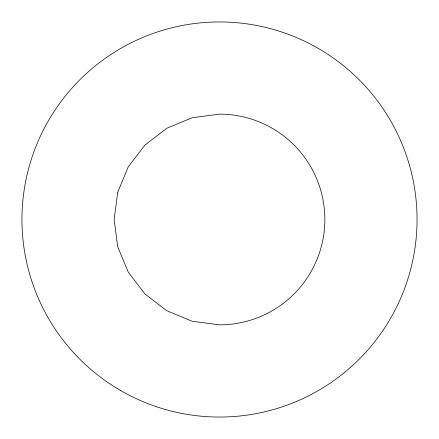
<?xml version="1.0" encoding="UTF-8"?>
<svg xmlns="http://www.w3.org/2000/svg" width="439" height="439" viewBox="0 0 439 439"><rect width="100%" height="100%" fill="white"/><g stroke="black" fill="none" stroke-linecap="round" stroke-linejoin="round"><path stroke-width="0.66" d="M117.729 192.233L114.14 219.5L117.729 246.767L128.254 272.18L145.002 293.998L166.82 310.746L192.233 321.271L219.5 324.86A105.36 105.36 0 0 0 324.86 219.5A105.36 105.36 0 0 0 219.5 114.14L192.233 117.729L166.82 128.254L145.002 145.002L128.254 166.82L117.729 192.233M120.725 390.584A197.55 197.55 0 0 0 417.05 219.5A197.55 197.55 0 0 0 120.725 48.416A197.55 197.55 0 0 0 120.725 390.584"/></g></svg>
